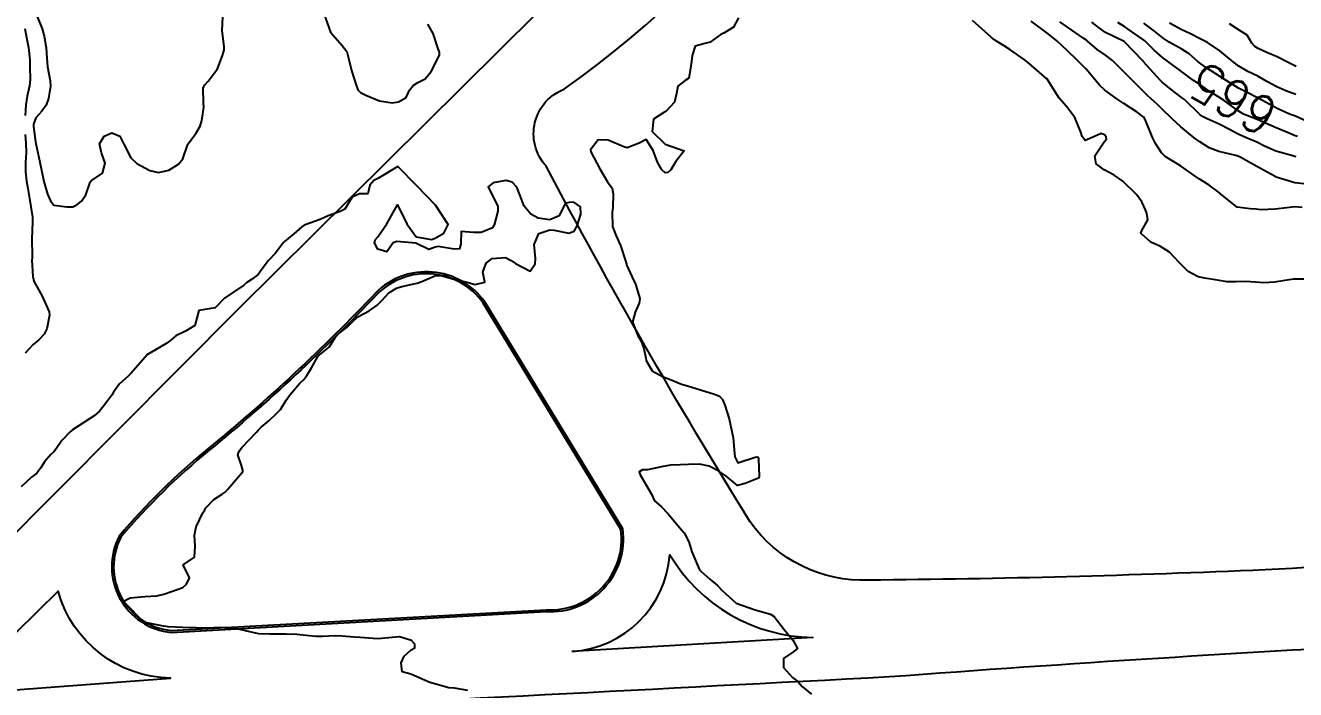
# Model space of a CAD drawing. Header units: metres. Extents: x 292545 to 299085, y 7450245 to 7463078.
# Drawn here: x 295936.3 to 296069.5, y 7459423.3 to 7459492.9 of the extents above; entities that cross this region are included whole.
import ezdxf
from ezdxf.enums import TextEntityAlignment as Align

# ---------------------------------------------------------------- set-up
doc = ezdxf.new("R2010")
doc.units = ezdxf.units.M
for name, color, linetype in [('Area Verde e Lazer', 94, 'Continuous'), ('Cotas', 45, 'Continuous'), ('Curvas de Nivel 1m', 11, 'Continuous'), ('Curvas de Nivel 5m', 15, 'Continuous'), ('Vias Primárias', 230, 'Continuous')]:
    doc.layers.add(name, color=color, linetype=linetype)
doc.styles.add('Style-STANDARD', font='STANDARD.shx')

msp = doc.modelspace()

# ---------------------------------------------------------------- linework, layer by layer
at = {"layer": 'Area Verde e Lazer'}
msp.add_lwpolyline([(295951.61, 7459429.46), (295990.91, 7459431.64, 0.470357), (295998.75, 7459440.03), (295984.31, 7459463.77, 0.464623), (295973.19, 7459464.69, -0.031742), (295955.6, 7459448.34, 0.045928), (295946.34, 7459439.24, 0.528727)], format="xyb", close=True, dxfattribs=at)
at = {"layer": 'Curvas de Nivel 1m', "flags": 128}
for points, elevation in [([(295937.56, 7459493.79), (295938.08, 7459492.5), (295938.3, 7459491.74), (295938.52, 7459490.5), (295938.57, 7459489.43), (295938.65, 7459488.5), (295938.94, 7459487.03), (295938.98, 7459486.49), (295938.76, 7459485.19), (295938.51, 7459484.5), (295938.06, 7459483.88), (295937.43, 7459483.17), (295937.18, 7459482.51), (295937.17, 7459482.26), (295937.4, 7459480.64), (295937.43, 7459480.51), (295937.44, 7459480.47), (295937.86, 7459478.51), (295938, 7459477.87), (295938.26, 7459476.5), (295938.67, 7459475.16), (295938.96, 7459474.49), (295939.33, 7459474.03), (295940.69, 7459473.84), (295941.32, 7459473.85), (295941.73, 7459474.05), (295942.21, 7459474.45), (295942.68, 7459475.1), (295943.11, 7459476.44), (295943.22, 7459476.57), (295943.35, 7459476.63), (295944.43, 7459477.36), (295944.69, 7459478.43), (295944.32, 7459479.5), (295944.1, 7459480.43), (295944.58, 7459481.26), (295945.41, 7459481.6), (295946.25, 7459481.25), (295946.66, 7459480.4), (295947.38, 7459478.98), (295948.01, 7459478.38), (295949.37, 7459477.65), (295950.28, 7459477.44), (295951.37, 7459477.69), (295952.38, 7459478.33), (295952.82, 7459478.89), (295953.34, 7459480.32), (295953.4, 7459480.44), (295954.2, 7459481.52), (295954.66, 7459482.31), (295954.84, 7459482.89), (295955.03, 7459484.3), (295955.02, 7459484.73), (295954.97, 7459486.3), (295955.14, 7459486.64), (295955.48, 7459487), (295956.46, 7459488.29), (295957.04, 7459489.81), (295957.17, 7459490.28), (295957.17, 7459490.63), (295956.95, 7459492.28), (295957.03, 7459493.75)], 661), ([(295967.6, 7459494.11), (295968.32, 7459492.14), (295969.52, 7459490.76), (295970.03, 7459490.12), (295970.2, 7459489.43), (295970.5, 7459488.12), (295970.99, 7459486.6), (295971.17, 7459486.11), (295971.47, 7459485.81), (295972.03, 7459485.54), (295973.46, 7459484.94), (295974.79, 7459484.73), (295975.45, 7459484.85), (295976.23, 7459485.29), (295976.6, 7459486.05), (295976.97, 7459486.54), (295977.48, 7459486.87), (295978.25, 7459487.26), (295978.85, 7459488.02), (295979.51, 7459489.32), (295979.74, 7459489.78), (295979.73, 7459490.01), (295979.52, 7459490.62), (295979.08, 7459492.02), (295978.51, 7459492.98)], 661), ([(296011.08, 7459493.64), (296010.53, 7459492.66), (296009.54, 7459492.04), (296009.26, 7459491.94), (296008.88, 7459491.67), (296008.1, 7459491.1), (296007.53, 7459490.96), (296006.54, 7459490.68), (296006.2, 7459489.69), (296006.13, 7459489.07), (296005.95, 7459487.7), (296005.85, 7459487.34), (296005.48, 7459487.09), (296004.71, 7459486.48), (296004.56, 7459485.72), (296004.38, 7459484.8), (296003.44, 7459483.82), (296003.38, 7459483.79), (296003.24, 7459483.73), (296002.15, 7459483.03), (296002.03, 7459481.74), (296003.4, 7459480.42), (296005.39, 7459479.71), (296004.51, 7459478.59), (296003.98, 7459477.72), (296003.65, 7459477.45), (296003.37, 7459477.42), (296003.04, 7459477.73), (296002.59, 7459478.53), (296002.13, 7459479.74), (296001.41, 7459480.89), (296000.66, 7459480.5), (295999.4, 7459480.04), (295999.05, 7459480.13), (295997.41, 7459480.82), (295996.35, 7459480.87), (295995.57, 7459479.82), (295995.61, 7459479.6), (295996.53, 7459477.81), (295997.35, 7459476.48), (295997.84, 7459475.8), (295997.93, 7459475.2), (295997.89, 7459473.79), (295997.82, 7459473.3), (295997.86, 7459471.79), (295998.21, 7459470.87), (295998.71, 7459469.79), (295999.26, 7459468.1), (295999.32, 7459467.84), (295999.34, 7459467.78), (295999.93, 7459466.46), (296000.27, 7459465.76), (296000.73, 7459464.24), (296000.67, 7459463.76), (296000.25, 7459462.82), (295999.96, 7459461.77), (296000.48, 7459460.45), (296000.86, 7459459.76), (296001.15, 7459459), (296001.36, 7459457.98), (296001.4, 7459457.76), (296002.02, 7459456.65), (296003.12, 7459456.06), (296004, 7459455.72), (296005.11, 7459455.28), (296005.71, 7459455.1), (296007.1, 7459454.67), (296008.54, 7459454.22), (296009.09, 7459454.02), (296009.4, 7459453.66), (296009.65, 7459453.08), (296010.08, 7459451.65), (296010.39, 7459450.31), (296010.51, 7459449.65), (296010.66, 7459448), (296010.69, 7459447.64), (296011.01, 7459447.04), (296012.81, 7459447.61), (296013.01, 7459447.65), (296013.1, 7459447.61), (296013.16, 7459447.46), (296013.22, 7459445.61), (296013.18, 7459445.42), (296012.99, 7459445.34), (296011.76, 7459444.85), (296010.98, 7459444.66), (296009.73, 7459445.65), (296009, 7459446.15), (296007.99, 7459446.67), (296007, 7459446.89), (296005.84, 7459446.87), (296005, 7459446.82), (296003.95, 7459446.78), (296003, 7459446.62), (296001.54, 7459446.3), (296001, 7459446.28), (296000.67, 7459446.09), (296000.75, 7459445.76), (296000.99, 7459445.42), (296001.96, 7459443.75), (296002.27, 7459443.05), (296002.95, 7459442.46), (296003.67, 7459441.72), (296004.93, 7459440.23), (296005.39, 7459439.71), (296005.86, 7459438.74), (296006.19, 7459437.7), (296006.88, 7459436.07), (296007, 7459435.82), (296007.11, 7459435.69), (296008.05, 7459434.85), (296008.86, 7459434.16), (296009.36, 7459433.65), (296010.83, 7459432.33), (296012.82, 7459431.62), (296014.41, 7459431.19), (296014.82, 7459430.92), (296015.87, 7459429.58), (296016.79, 7459428.43), (296017.27, 7459427.56), (296016.77, 7459427.21), (296015.8, 7459426.54), (296015.8, 7459425.58), (296016.74, 7459424.54), (296017.3, 7459424.12), (296017.77, 7459423.56), (296018.72, 7459422.8)], 661), ([(295936.29, 7459492.52), (295936.46, 7459491.6), (295936.65, 7459490.52), (295936.79, 7459489.24), (295936.82, 7459488.52), (295936.83, 7459487.17), (295936.77, 7459486.52), (295936.53, 7459485.44), (295936.4, 7459484.52), (295936.32, 7459483.41)], 662), ([(296070.57, 7459466.26), (296069.24, 7459466.28), (296068.12, 7459466.08), (296067.23, 7459465.95), (296066.13, 7459465.89), (296065.24, 7459465.94), (296064.22, 7459466.03), (296063.24, 7459465.98), (296062.27, 7459465.99), (296061.24, 7459466.18), (296059.93, 7459466.37), (296059.24, 7459466.51), (296058.21, 7459467.08), (296057.26, 7459468), (296056.23, 7459469.1), (296055.28, 7459469.7), (296054.29, 7459470.13), (296053.29, 7459471), (296053.23, 7459471.14), (296053.23, 7459471.2), (296053.3, 7459471.28), (296053.98, 7459472.47), (296053.88, 7459473.13), (296053.73, 7459473.54), (296053.34, 7459474.38), (296052.77, 7459475.15), (296051.36, 7459476.53), (296050.44, 7459477.17), (296049.38, 7459477.73), (296048.55, 7459478.35), (296048.4, 7459479.19), (296049.41, 7459480.64), (296049.65, 7459480.93), (296049.62, 7459481.18), (296049.42, 7459481.4), (296049.07, 7459481.53), (296048.39, 7459481.2), (296047.41, 7459480.81), (296047.09, 7459481.21), (296046.95, 7459481.68), (296046.32, 7459483.22), (296045.45, 7459484.36), (296044.67, 7459485.24), (296043.48, 7459487.11), (296043.44, 7459487.21), (296043.4, 7459487.25), (296041.51, 7459488.89), (296041.02, 7459489.28), (296039.52, 7459490.33), (296038.92, 7459490.7), (296037.92, 7459491.32), (296037.54, 7459491.62), (296035.6, 7459493.35)], 661), ([(296070.16, 7459473.77), (296069.33, 7459473.83), (296068.54, 7459473.75), (296067.33, 7459473.6), (296065.86, 7459473.52), (296065.33, 7459473.59), (296064.69, 7459473.65), (296063.33, 7459473.8), (296061.79, 7459475.04), (296061.35, 7459475.42), (296060.4, 7459476.1), (296059.36, 7459476.79), (296058.94, 7459477.07), (296057.38, 7459478.14), (296055.8, 7459479.11), (296055.4, 7459479.49), (296054.78, 7459480.49), (296054.46, 7459481.12), (296053.81, 7459482.76), (296053.62, 7459483.14), (296053.54, 7459483.23), (296053.44, 7459483.32), (296052.84, 7459483.75), (296051.46, 7459484.67), (296050.73, 7459485.17), (296049.47, 7459486.07), (296048.89, 7459486.6), (296048.42, 7459487.2), (296047.5, 7459488.25), (296046.55, 7459489.22), (296045.52, 7459490.22), (296044.42, 7459491.24), (296043.54, 7459491.96), (296041.74, 7459493.28)], 662), ([(296070.65, 7459476.22), (296069.36, 7459476.35), (296067.43, 7459476.97), (296067.36, 7459477), (296067.31, 7459477.03), (296065.38, 7459478.07), (296063.72, 7459479.02), (296063.5, 7459479.13), (296063.39, 7459479.17), (296063.18, 7459479.23), (296061.4, 7459479.65), (296060.39, 7459480.04), (296059.41, 7459480.65), (296058.84, 7459481.08), (296057.43, 7459482.22), (296056.49, 7459483.1), (296055.45, 7459484.11), (296054.95, 7459484.61), (296054.35, 7459485.13), (296053.89, 7459485.55), (296053.47, 7459485.97), (296052.29, 7459487.15), (296051.5, 7459487.97), (296050.27, 7459489.17), (296049.52, 7459489.72), (296048.65, 7459490.32), (296047.65, 7459491.21), (296047.59, 7459491.26), (296047.53, 7459491.3), (296047.26, 7459491.49), (296045.55, 7459492.66), (296044.74, 7459493.24)], 663), ([(296069.52, 7459479.07), (296069.39, 7459479.11), (296069.17, 7459479.18), (296067.4, 7459479.69), (296066.18, 7459480.21), (296065.41, 7459480.61), (296065.15, 7459480.74), (296064.44, 7459481), (296063.42, 7459481.45), (296062.53, 7459481.93), (296061.43, 7459482.51), (296060.19, 7459483.06), (296059.69, 7459483.31), (296059.45, 7459483.5), (296057.81, 7459485.09), (296057.61, 7459485.23), (296057.47, 7459485.33), (296056.43, 7459486.14), (296055.48, 7459486.9), (296055.37, 7459487), (296055.26, 7459487.11), (296053.51, 7459489.05), (296053.43, 7459489.14), (296051.53, 7459491.12), (296051.48, 7459491.16), (296049.54, 7459492.12), (296048.91, 7459492.55), (296048.11, 7459493.2)], 664), ([(296070.37, 7459482.94), (296069.44, 7459483.33), (296068.83, 7459483.57), (296067.45, 7459484.18), (296065.98, 7459484.98), (296065.47, 7459485.27), (296064.31, 7459485.85), (296063.48, 7459486.28), (296062.25, 7459487.03), (296061.49, 7459487.53), (296060.23, 7459488.33), (296059.51, 7459488.81), (296059.21, 7459489.06), (296058.3, 7459489.86), (296057.53, 7459490.35), (296056.21, 7459491.1), (296055.54, 7459491.56), (296054.66, 7459492.24), (296053.55, 7459493.08)], 666), ([(296069.47, 7459485.6), (296068.42, 7459486.01), (296067.48, 7459486.43), (296066.45, 7459486.98), (296065.49, 7459487.52), (296064.46, 7459488.04), (296063.51, 7459488.58), (296062.9, 7459489.03), (296061.52, 7459490.18), (296060.23, 7459491.05), (296059.54, 7459491.42), (296058.43, 7459491.96), (296057.55, 7459492.38), (296056.23, 7459493.1)], 667), ([(296069.51, 7459488.55), (296068.69, 7459488.96), (296067.52, 7459489.57), (296066.51, 7459489.99), (296065.53, 7459490.43), (296065.18, 7459490.64), (296064.88, 7459491), (296064.37, 7459491.83), (296063.55, 7459492.37), (296062.52, 7459493.03)], 668), ([(295936.3, 7459481.41), (295936.4, 7459480.53), (295936.41, 7459479.5), (295936.35, 7459478.53), (295936.34, 7459477.51), (295936.44, 7459476.52), (295936.58, 7459475.76), (295936.8, 7459474.52), (295937.07, 7459472.75), (295937.09, 7459472.51), (295937.08, 7459472.29), (295937, 7459470.51), (295937.05, 7459468.72), (295937.04, 7459468.51), (295937, 7459468.26), (295937.13, 7459466.51), (295937.14, 7459466.42), (295937.23, 7459466.07), (295938.09, 7459464.5), (295938.84, 7459462.85), (295938.88, 7459462.49), (295938.59, 7459461.08), (295938.3, 7459460.5), (295937.74, 7459459.92), (295937.15, 7459459.41), (295936.31, 7459458.52)], 662), ([(295982.72, 7459423.16), (295981.3, 7459423.42), (295980.72, 7459423.44), (295978.73, 7459424.02), (295976.74, 7459424.88), (295975.81, 7459425.12), (295975.71, 7459426.06), (295976.03, 7459426.78), (295976.77, 7459427.42), (295977.15, 7459427.66), (295977.14, 7459428.04), (295976.79, 7459428.41), (295975.53, 7459428.8), (295974.79, 7459428.72), (295973.29, 7459428.59), (295972.79, 7459428.61), (295971.41, 7459428.72), (295970.79, 7459428.76), (295969.54, 7459428.88), (295968.79, 7459428.9), (295967.48, 7459428.84), (295966.79, 7459428.83), (295966.06, 7459428.89), (295964.79, 7459429.04), (295963.69, 7459429.09), (295962.79, 7459429.09), (295961.94, 7459429.07), (295960.79, 7459429.13), (295959.87, 7459429.32), (295958.8, 7459429.56), (295957.33, 7459429.75), (295956.8, 7459429.76), (295955.39, 7459429.7), (295954.8, 7459429.72), (295954.24, 7459429.75), (295952.8, 7459429.77), (295951.31, 7459429.83), (295950.8, 7459429.9), (295948.88, 7459430.29), (295948.8, 7459430.3), (295948.76, 7459430.32), (295948.71, 7459430.37), (295946.83, 7459432.28), (295946.74, 7459432.4), (295946.73, 7459432.51), (295946.84, 7459432.65), (295947.32, 7459432.88), (295948.84, 7459433.03), (295950.11, 7459433.09), (295950.84, 7459433.27), (295951.65, 7459433.54), (295952.85, 7459433.98), (295953.22, 7459434.32), (295953.53, 7459434.99), (295952.87, 7459436.33), (295954.05, 7459437.15), (295954.14, 7459438.31), (295954.06, 7459439.45), (295954.22, 7459440.31), (295954.94, 7459441.8), (295955.13, 7459442.11), (295955.26, 7459442.3), (295956.07, 7459443.17), (295956.96, 7459443.74), (295957.28, 7459443.97), (295957.56, 7459444.27), (295958.99, 7459445.95), (295959.11, 7459446.13), (295959.13, 7459446.25), (295959, 7459446.75), (295958.61, 7459447.85), (295958.75, 7459448.25), (295959.02, 7459448.62), (295959.81, 7459449.46), (295960.55, 7459450.23), (295960.78, 7459450.49), (295961.05, 7459450.78), (295961.84, 7459451.43), (295962.65, 7459452.21), (295962.87, 7459452.4), (295963.07, 7459452.6), (295963.68, 7459453.6), (295964.07, 7459454.2), (295965.1, 7459455.37), (295965.51, 7459455.77), (295965.84, 7459456.17), (295966.32, 7459456.97), (295966.98, 7459458.16), (295967.05, 7459458.24), (295967.13, 7459458.29), (295968.16, 7459459.13), (295968.81, 7459460.14), (295969.17, 7459460.57), (295970.06, 7459461.24), (295970.93, 7459462.11), (295971.05, 7459462.25), (295971.19, 7459462.33), (295972.35, 7459462.94), (295973.2, 7459463.54), (295973.73, 7459464.08), (295974.44, 7459464.84), (295975.22, 7459465.33), (295975.79, 7459465.49), (295977.23, 7459465.81), (295977.41, 7459465.85), (295977.9, 7459466.03), (295979.24, 7459466.61), (295979.88, 7459466.65), (295981.24, 7459466.28), (295982.48, 7459465.98), (295983.23, 7459465.77), (295983.48, 7459465.72), (295984.48, 7459465.95), (295984.29, 7459467), (295984.63, 7459467.95), (295985.26, 7459468.45), (295986.64, 7459468.55), (295987.26, 7459468.24), (295987.69, 7459467.92), (295989.24, 7459467.1), (295989.76, 7459467.89), (295989.79, 7459468.43), (295989.65, 7459469.89), (295990.13, 7459471.05), (295991.3, 7459471.45), (295991.77, 7459471.39), (295993.29, 7459471.1), (295993.84, 7459471.29), (295994.16, 7459471.84), (295994.56, 7459473.07), (295994.53, 7459473.83), (295993.82, 7459474.33), (295993.33, 7459474.3), (295992.95, 7459474.23), (295992.74, 7459473.86), (295992.26, 7459472.91), (295991.31, 7459472.5), (295990.07, 7459472.65), (295989.31, 7459473.07), (295988.6, 7459473.91), (295988.14, 7459475.11), (295987.85, 7459475.92), (295987.36, 7459476.44), (295986.69, 7459476.59), (295985.36, 7459476.36), (295984.85, 7459475.95), (295985.34, 7459474.93), (295985.86, 7459473.93), (295985.85, 7459473.4), (295985.45, 7459471.94), (295985.41, 7459471.83), (295985.3, 7459471.65), (295984.1, 7459471.14), (295983.29, 7459471.17), (295982.02, 7459471.25), (295981.96, 7459469.98), (295981.82, 7459469.43), (295981.27, 7459469.42), (295979.59, 7459469.68), (295979.27, 7459469.62), (295978.63, 7459469.38), (295977.27, 7459470.04), (295975.28, 7459470.2), (295974.89, 7459470.07), (295974.22, 7459469.12), (295973.27, 7459469.41), (295972.91, 7459470.09), (295972.99, 7459470.38), (295973.29, 7459470.72), (295974.23, 7459472.08), (295975.32, 7459474.06), (295976.3, 7459472.05), (295977.28, 7459470.72), (295978.89, 7459470.41), (295979.28, 7459470.57), (295980.19, 7459471.1), (295980.64, 7459472), (295979.32, 7459474.01), (295977.35, 7459476.04), (295975.37, 7459478.06), (295973.36, 7459476.85), (295972.86, 7459476.59), (295972.42, 7459476.1), (295972.23, 7459475.21), (295971.34, 7459475.2), (295970.6, 7459474.86), (295970.14, 7459474.12), (295969.83, 7459473.61), (295969.32, 7459473.34), (295968.08, 7459472.92), (295967.31, 7459472.57), (295967.02, 7459472.44), (295966.26, 7459472.17), (295965.56, 7459471.92), (295965.3, 7459471.76), (295964.46, 7459471.02), (295963.48, 7459470.2), (295963.38, 7459470.1), (295963.28, 7459469.97), (295962.53, 7459468.95), (295961.8, 7459468.22), (295961.25, 7459467.48), (295960.72, 7459466.75), (295960.03, 7459466.24), (295959.55, 7459465.92), (295959.22, 7459465.63), (295957.21, 7459464.28), (295956.24, 7459463.25), (295955.19, 7459463.1), (295954.51, 7459462.99), (295954.35, 7459462.31), (295954.08, 7459461.41), (295953.17, 7459460.87), (295952.11, 7459460.34), (295951.6, 7459459.9), (295951.15, 7459459.55), (295950.4, 7459459.1), (295949.13, 7459458.37), (295947.4, 7459456.4), (295947.11, 7459456.12), (295946.21, 7459455.3), (295945.57, 7459454.42), (295945.39, 7459454.12), (295945.08, 7459453.69), (295944.53, 7459452.96), (295944.12, 7459452.43), (295943.55, 7459451.94), (295943.05, 7459451.65), (295941.27, 7459450.47), (295941.04, 7459450.28), (295940.15, 7459449.36), (295939.55, 7459448.48), (295939.32, 7459448.19), (295939.01, 7459447.89), (295938.35, 7459447.14), (295937.97, 7459446.5), (295937.55, 7459445.94), (295936.98, 7459445.51), (295935.88, 7459444.53)], 661)]:
    msp.add_lwpolyline(points, dxfattribs=dict(at, elevation=elevation))
at = {"layer": 'Curvas de Nivel 5m', "elevation": 665, "flags": 128}
msp.add_lwpolyline([(296069.67, 7459481.2), (296069.42, 7459481.28), (296068.85, 7459481.52), (296067.42, 7459482.13), (296065.44, 7459482.99), (296064.01, 7459483.57), (296063.45, 7459483.89), (296061.86, 7459485.04), (296061.47, 7459485.3), (296060.4, 7459485.98), (296059.48, 7459486.61), (296059.2, 7459486.79), (296058.77, 7459487.07), (296057.5, 7459488.03), (296056.02, 7459489.1), (296055.52, 7459489.48), (296054.65, 7459490.25), (296053.77, 7459491.14), (296053.64, 7459491.25), (296053.53, 7459491.33), (296052.94, 7459491.74), (296051.55, 7459492.71), (296050.84, 7459493.17)], dxfattribs=at)
at = {"layer": 'Vias Primárias'}
msp.add_lwpolyline([(296138.49, 7459597.46), (296167.47, 7459604.18, -0.200087), (296180.55, 7459601.98, 0.006028), (296203.39, 7459587.98, -0.002624), (296256.32, 7459556.03, -0.597548), (296257.78, 7459534.88, -0.070359), (296231.08, 7459518.66, 0.006814), (296205.93, 7459507.45), (296187.93, 7459502.01, 0.130617), (296157.27, 7459483.08, 0.042387), (296144.6, 7459467.19, -0.10894), (296111.01, 7459442.9, -0.056245), (296066.28, 7459435.82, -0.009044), (296024.7, 7459434.74, -0.254903), (296012.27, 7459440.88, -0.017413), (295990.88, 7459478.16, -0.529034), (295992.85, 7459486.19, 0.14999), (296033.73, 7459539.67, 0.048568), (296037.6, 7459564.52, -200.798762)], format="xyb", dxfattribs=at)
for points, elevation in [([(296029.03, 7459559.26, -0.082594), (296025.79, 7459544.36, 0.016299), (296020.61, 7459530.75, 0.012324), (296012.34, 7459518.13, -0.110392), (296001.6, 7459505.74), (295958.69, 7459463.19), (295933.39, 7459437.78), (295920.82, 7459425.02), (295919.72, 7459423.96, -0.173106), (295919.2, 7459423.73, -0.079683)], 665.61), ([(296083.2, 7459428.16, 0.005577), (296026.89, 7459424.6, -0.000699), (295954.65, 7459420.87, 0.003947), (295927.6, 7459418.53, 0.159921), (295915.75, 7459410.47), (295861.23, 7459349.56), (295837.44, 7459322.72)], 684.8)]:
    msp.add_lwpolyline(points, format="xyb", dxfattribs=dict(at, elevation=elevation))
for points in [[(295951.61, 7459429.26), (295990.91, 7459431.44, 0.471599), (295998.95, 7459440.1), (295984.48, 7459463.88, 0.465018), (295973.05, 7459464.83, -0.031745), (295955.47, 7459448.5, 0.046007), (295946.17, 7459439.35, 0.530515)], [(295993.59, 7459427.27, 0.376547), (296003.87, 7459437.4, 0.262026), (296018.85, 7459428.74)], [(295928.73, 7459422.75), (295951.54, 7459424.48, -0.331228), (295939.76, 7459433.57)]]:
    msp.add_lwpolyline(points, format="xyb", close=True, dxfattribs=at)

# ---------------------------------------------------------------- texts
at = {"layer": 'Cotas', "style": 'Style-STANDARD'}
msp.add_text('665', height=4, rotation=150.0684, dxfattribs=at).set_placement((296062.92, 7459485.13, 665), align=Align.MIDDLE_CENTER)

doc.saveas('drawing.dxf')
